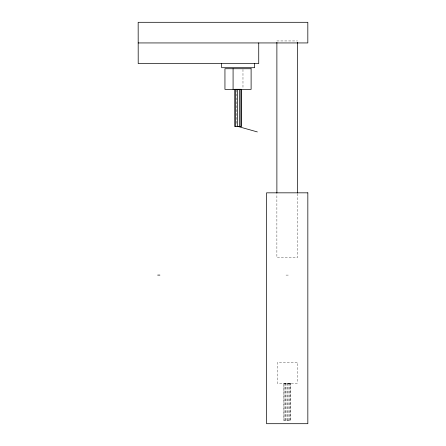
<?xml version="1.0" encoding="UTF-8"?>
<svg xmlns="http://www.w3.org/2000/svg" width="446" height="446" viewBox="0 0 446 446"><rect width="100%" height="100%" fill="white"/><g stroke="black" fill="none" stroke-linecap="round" stroke-linejoin="round"><path stroke-width="0.33" stroke-dasharray="2.23 1.67" d="M276.882 40.943L297.515 40.943M286.031 275.098L288.367 275.098M297.515 193.653L297.515 257.626L276.882 257.626L276.882 193.653M290.19 383.164L290.19 420.483M289.131 383.164L289.131 420.483M288.924 383.164L288.924 420.483M287.218 383.164L287.218 420.483M286.962 383.164L286.962 420.483M285.256 383.164L285.256 420.483M285.05 383.164L285.05 420.483M283.99 383.164L283.99 420.483M242.975 69.42L242.975 88.682M236.475 89.981L236.475 125.231M297.203 362.604L277.261 362.604L277.261 383.242L297.203 383.242L297.203 362.604M290.268 383.164L283.912 383.164L283.912 420.483L290.268 420.483L290.268 383.164"/><path stroke-width="0.67" d="M138.165 42.939L307.824 42.939L307.824 22.3L138.165 22.3L138.204 63.572L258.736 63.572L258.736 42.939M237.049 126.513L239.251 126.513M157.689 275.098L159.891 275.098M238.142 126.513L257.348 131.932M297.515 42.32L297.515 192.967M276.882 42.32L276.882 192.967M254.638 63.572L254.638 67.703L221.662 67.703L221.662 63.572M240.951 89.289L240.951 126.608M239.524 89.289L239.524 126.608M237.512 89.289L237.512 126.608M235.683 89.289L235.683 126.608M233.08 68.734L233.08 89.367M251.109 68.734L224.946 68.734L224.946 89.367L251.109 89.367L251.109 68.734M241.253 89.289L234.741 89.289L234.741 126.608L241.253 126.608L241.253 89.289M307.835 192.834L266.563 192.834L266.563 423.7L307.835 423.7L307.835 192.834"/></g></svg>
